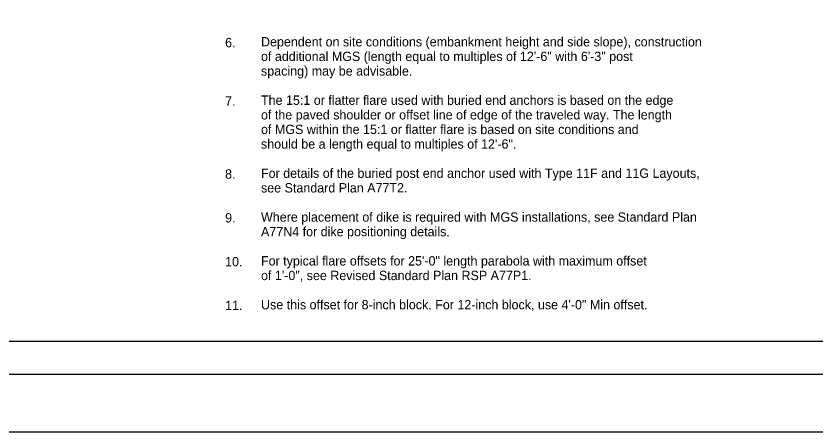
# Model space of a CAD drawing. Extents: x -893 to 867, y -474 to 712.
# Drawn here: x -427 to 173, y -474 to -163 of the extents above; entities that cross this region are included whole.
import ezdxf

# ---------------------------------------------------------------- set-up
doc = ezdxf.new("R2010")
doc.units = 0
doc.layers.add('10 Sheet Format', color=7, linetype='Continuous')
doc.layers.add('57 Undefined', color=7, linetype='Continuous')

msp = doc.modelspace()

# ---------------------------------------------------------------- linework, layer by layer
at = {"layer": '10 Sheet Format'}
msp.add_line((-813.45, -406.04), (811.55, -406.04), dxfattribs=at)
for points in [[(-893.45, -474.04), (866.55, -474.04), (866.55, 711.96), (-893.45, 711.96)], [(-863.43, 668.96), (836.57, 668.96), (836.57, -431.04), (-863.43, -431.04)], [(-863.43, 668.96), (836.57, 668.96), (836.57, -431.04), (-863.43, -431.04)]]:
    msp.add_lwpolyline(points, close=True, dxfattribs=at)

# ---------------------------------------------------------------- texts
at = {"layer": '57 Undefined'}
for s, p in [('6.', (-270.18, -185.93)), ('Dependent on site conditions (embankment height and side slope), construction', (-243.27, -185.33)), ('of additional MGS (length equal to multiples of 12\'-6" with 6\'-3" post', (-243.27, -196.27)), ('spacing) may be advisable.', (-243.27, -207.21)), ('The 15:1 or flatter flare used with buried end anchors is based on the edge', (-243.27, -229.08)), ('7.', (-270.18, -229.68)), ('of the paved shoulder or offset line of edge of the traveled way. The length', (-243.27, -240.02)), ('of MGS within the 15:1 or flatter flare is based on site conditions and', (-243.27, -250.95)), ('should be a length equal to multiples of 12\'-6".', (-243.27, -261.89)), ('8.', (-270.18, -284.36)), ('For details of the buried post end anchor used with Type 11F and 11G Layouts,', (-243.27, -283.76)), ('see Standard Plan A77T2.', (-243.27, -294.7)), ('9.', (-270.18, -317.18)), ('Where placement of dike is required with MGS installations, see Standard Plan', (-243.27, -316.58)), ('A77N4 for dike positioning details.', (-243.27, -327.51)), ('10.', (-270.18, -349.99)), ('For typical flare offsets for 25\'-0" length parabola with maximum offset', (-243.27, -349.39)), ('of 1\'-0", see Revised Standard Plan RSP A77P1.', (-243.27, -360.32)), ('11.', (-270.18, -382.8)), ('Use this offset for 8-inch block. For 12-inch block, use 4\'-0" Min offset.', (-243.27, -382.2))]:
    msp.add_text(s, height=7, dxfattribs=at).set_placement(p)

doc.saveas('drawing.dxf')
